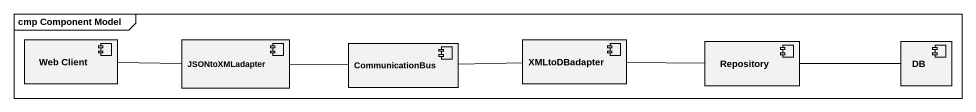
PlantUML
@startuml
mainframe cmp Component Model
component "Web Client" as Web_Client
component JSONtoXMLadapter
component CommunicationBus
component XMLtoDBadapter
component Repository
component DB
Web_Client -right- JSONtoXMLadapter
JSONtoXMLadapter -right- CommunicationBus
CommunicationBus -right- XMLtoDBadapter
XMLtoDBadapter -right- Repository
Repository -right- DB
@enduml
